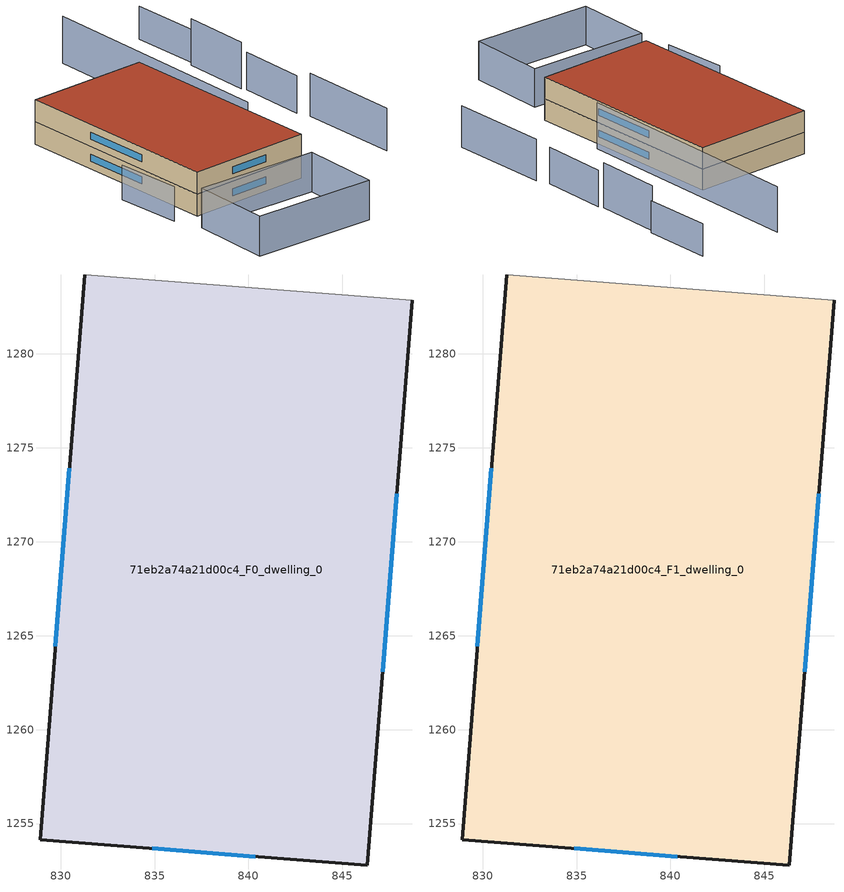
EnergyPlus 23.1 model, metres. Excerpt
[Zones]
71eb2a74a21d00c4_F0_dwelling_0
 floor ground (EU_floor_Construction): 848.7,1282.84 846.33,1252.78 828.91,1254.15 831.28,1284.21 z0
 wall outside (EU_wall_Construction): 831.28,1284.21 828.91,1254.15 846.33,1252.78 848.7,1282.84 z0:3
 wall adiabatic (EU_wall_Construction): 848.7,1282.84 831.28,1284.21 z0:3
 window (EU_Window_Construction): 830.46,1273.92 829.72,1264.44 / 847.15,1263.07 847.89,1272.55 / 834.87,1253.68 840.37,1253.25 z1.03:1.97
71eb2a74a21d00c4_F1_dwelling_0
 floor to 71eb2a74a21d00c4_F0_dwelling_0 (EU_floor_Construction): 848.7,1282.84 846.33,1252.78 828.91,1254.15 831.28,1284.21 z3
 wall outside (EU_wall_Construction): 831.28,1284.21 828.91,1254.15 846.33,1252.78 848.7,1282.84 z3:6
 wall adiabatic (EU_wall_Construction): 848.7,1282.84 831.28,1284.21 z3:6
 window (EU_Window_Construction): 830.46,1273.92 829.72,1264.44 / 847.15,1263.07 847.89,1272.55 / 834.87,1253.68 840.37,1253.25 z4.03:4.97
 roof outside (EU_roof_Construction): 846.33,1252.78 848.7,1282.84 831.28,1284.21 828.91,1254.15 z6
shading: 842.82,1237.79 825.25,1240 / 825.25,1240 826.65,1251.21 / 826.65,1251.21 844.22,1249 / 844.22,1249 842.82,1237.79 z0:5.4; 859.86,1250.92 861.16,1265.26 z0:5.8; 826.18,1264.46 825.76,1255.12 z0:4.7; 860.64,1267.15 861.69,1276.69 z0:5.1; 861.44,1277.41 862.43,1286.97 z0:6.3; 851.84,1298.93 848.32,1263.88 z0:6.4; 863.01,1287.32 863.88,1297.19 z0:4.5
[Building]
EU S2 Campaign: North Axis=0; Terrain=City; Solar Distribution=FullExterior
[Site:Location]
Cape.Town.Intl.AP: Latitude=-33.965; Longitude=18.602; Time Zone=2; Elevation=46
[SizingPeriod:WeatherFileDays]
AnnualSizingPeriod: Begin Month=1; Begin Day of Month=1; End Month=12; End Day of Month=31; Day of Week for Start Day=Monday; Use Weather File Daylight Saving Period=No; Use Weather File Rain and Snow Indicators=No
[MATERIAL]
EU_InternalMass_Material: Roughness=MediumRough; Thickness=0.1; Conductivity=1; Density=1800; Specific Heat=900; Thermal Absorptance=0.9; Solar Absorptance=0.7; Visible Absorptance=0.7
[MATERIAL:NOMASS] Roughness=MediumRough; Thermal Absorptance=0.9; Solar Absorptance=0.7; Visible Absorptance=0.7
Name | Thermal Resistance
EU_wall_NoMass | 0.493876
EU_roof_NoMass | 0.449382
EU_floor_NoMass | 1.25
[WINDOWMATERIAL:SIMPLEGLAZINGSYSTEM]
EU_Window_SimpleGlazing: UFactor=4.4; Solar Heat Gain Coefficient=0.85; Visible Transmittance=0.85
[CONSTRUCTION]
EU_wall_Construction: EU_wall_NoMass
EU_roof_Construction: EU_roof_NoMass
EU_floor_Construction: EU_floor_NoMass
EU_Window_Construction: EU_Window_SimpleGlazing
EU_InternalMass_Construction: EU_InternalMass_Material
[ZONE] Type=1; Multiplier=1; Ceiling Height=autocalculate; Volume=1581.64; Floor Area=autocalculate; Part of Total Floor Area=Yes
71eb2a74a21d00c4_F0_dwelling_0; 71eb2a74a21d00c4_F1_dwelling_0
[INTERNALMASS] Construction=EU_InternalMass_Construction; Surface Area=527.212
Name | Zone or ZoneList
71eb2a74a21d00c4_F0_dwelling_0_EU_InternalMass | 71eb2a74a21d00c4_F0_dwelling_0
71eb2a74a21d00c4_F1_dwelling_0_EU_InternalMass | 71eb2a74a21d00c4_F1_dwelling_0
[OTHEREQUIPMENT] Fuel Type=Electricity; Design Level Calculation Method=Watts/Area; Power per Zone Floor Area=1; Fraction Latent=0; Fraction Radiant=0; Fraction Lost=0; Carbon Dioxide Generation Rate=0; EndUse Subcategory=EU_Step8_InternalGains
Name | Zone or ZoneList or Space or SpaceList | Schedule
EU_Step8_InternalGain_71eb2a74a21d00c4_F0_dwelling_0_f000 | 71eb2a74a21d00c4_F0_dwelling_0 | EU_Step8_GainSchedule_71eb2a74a21d00c4_F0_dwelling_0_f000
EU_Step8_InternalGain_71eb2a74a21d00c4_F1_dwelling_0_f000 | 71eb2a74a21d00c4_F1_dwelling_0 | EU_Step8_GainSchedule_71eb2a74a21d00c4_F1_dwelling_0_f000
[ZONEVENTILATION:DESIGNFLOWRATE] Schedule=EU_AlwaysOn; Design Flow Rate Calculation Method=AirChanges/Hour; Air Changes per Hour=0.64; Ventilation Type=Natural; Fan Pressure Rise=0; Fan Total Efficiency=1; Constant Term Coefficient=1; Temperature Term Coefficient=0; Velocity Term Coefficient=0; Velocity Squared Term Coefficient=0; Minimum Indoor Temperature=-100; Maximum Indoor Temperature=100; Delta Temperature=-100; Minimum Outdoor Temperature=-100; Maximum Outdoor Temperature=100; Maximum Wind Speed=40
Name | Zone or ZoneList or Space or SpaceList
EU_ConstantAir_71eb2a74a21d00c4_F0_dwelling_0 | 71eb2a74a21d00c4_F0_dwelling_0
EU_ConstantAir_71eb2a74a21d00c4_F1_dwelling_0 | 71eb2a74a21d00c4_F1_dwelling_0
[HVACTEMPLATE:THERMOSTAT] Constant Heating Setpoint=20; Constant Cooling Setpoint=50
EU_HeatOnly_71eb2a74a21d00c4_F0_dwelling_0; EU_HeatOnly_71eb2a74a21d00c4_F1_dwelling_0
[HVACTEMPLATE:ZONE:IDEALLOADSAIRSYSTEM] System Availability Schedule=EU_AlwaysOn; Maximum Heating Supply Air Temperature=50; Minimum Cooling Supply Air Temperature=13; Maximum Heating Supply Air Humidity Ratio=0.0156; Minimum Cooling Supply Air Humidity Ratio=0.0077; Heating Limit=NoLimit; Cooling Limit=NoLimit; Heating Availability Schedule=EU_AlwaysOn; Cooling Availability Schedule=EU_CoolingOff; Dehumidification Control Type=ConstantSensibleHeatRatio; Cooling Sensible Heat Ratio=0.7; Dehumidification Setpoint=60; Humidification Control Type=None; Humidification Setpoint=30; Outdoor Air Method=None; Outdoor Air Flow Rate per Person=0.00944; Outdoor Air Flow Rate per Zone Floor Area=0; Outdoor Air Flow Rate per Zone=0; Demand Controlled Ventilation Type=None; Outdoor Air Economizer Type=NoEconomizer; Heat Recovery Type=None; Sensible Heat Recovery Effectiveness=0.7; Latent Heat Recovery Effectiveness=0.65
Name | Template Thermostat
71eb2a74a21d00c4_F0_dwelling_0 | EU_HeatOnly_71eb2a74a21d00c4_F0_dwelling_0
71eb2a74a21d00c4_F1_dwelling_0 | EU_HeatOnly_71eb2a74a21d00c4_F1_dwelling_0
[SIZING:ZONE] Zone Cooling Design Supply Air Temperature Input Method=SupplyAirTemperature; Zone Cooling Design Supply Air Temperature=13; Zone Heating Design Supply Air Temperature Input Method=SupplyAirTemperature; Zone Heating Design Supply Air Temperature=50; Zone Cooling Design Supply Air Humidity Ratio=0.008; Zone Heating Design Supply Air Humidity Ratio=0.008; Cooling Design Air Flow Method=DesignDay; Cooling Design Air Flow Rate=0; Cooling Minimum Air Flow per Zone Floor Area=0.000762; Cooling Minimum Air Flow=0; Cooling Minimum Air Flow Fraction=0.2; Heating Design Air Flow Method=DesignDay; Heating Design Air Flow Rate=0; Heating Maximum Air Flow per Zone Floor Area=0.002032; Heating Maximum Air Flow=0.141576; Heating Maximum Air Flow Fraction=0.3; Account for Dedicated Outdoor Air System=No; Dedicated Outdoor Air System Control Strategy=NeutralSupplyAir; Dedicated Outdoor Air Low Setpoint Temperature for Design=autosize; Dedicated Outdoor Air High Setpoint Temperature for Design=autosize; Zone Load Sizing Method=Sensible Load Only No Latent Load; Zone Latent Cooling Design Supply Air Humidity Ratio Input Method=HumidityRatioDifference; Zone Cooling Design Supply Air Humidity Ratio Difference=0.005; Zone Latent Heating Design Supply Air Humidity Ratio Input Method=HumidityRatioDifference; Zone Humidification Design Supply Air Humidity Ratio Difference=0.005
71eb2a74a21d00c4_F0_dwelling_0; 71eb2a74a21d00c4_F1_dwelling_0
[SCHEDULE:CONSTANT]
Name | Hourly Value
EU_AlwaysOn | 1
EU_CoolingOff | 0
[SCHEDULE:FILE] Column Number=1; Rows to Skip at Top=0; Number of Hours of Data=8760; Column Separator=Comma; Interpolate to Timestep=No; Minutes per Item=60; Adjust Schedule for Daylight Savings=Yes
Name | File
EU_Step8_GainSchedule_71eb2a74a21d00c4_F0_dwelling_0_f000 | ../../schedules/71eb2a74a21d00c4/71eb2a74a21d00c4_F0_dwelling_0_f000_gain.csv
EU_Step8_GainSchedule_71eb2a74a21d00c4_F1_dwelling_0_f000 | ../../schedules/71eb2a74a21d00c4/71eb2a74a21d00c4_F1_dwelling_0_f000_gain.csv
